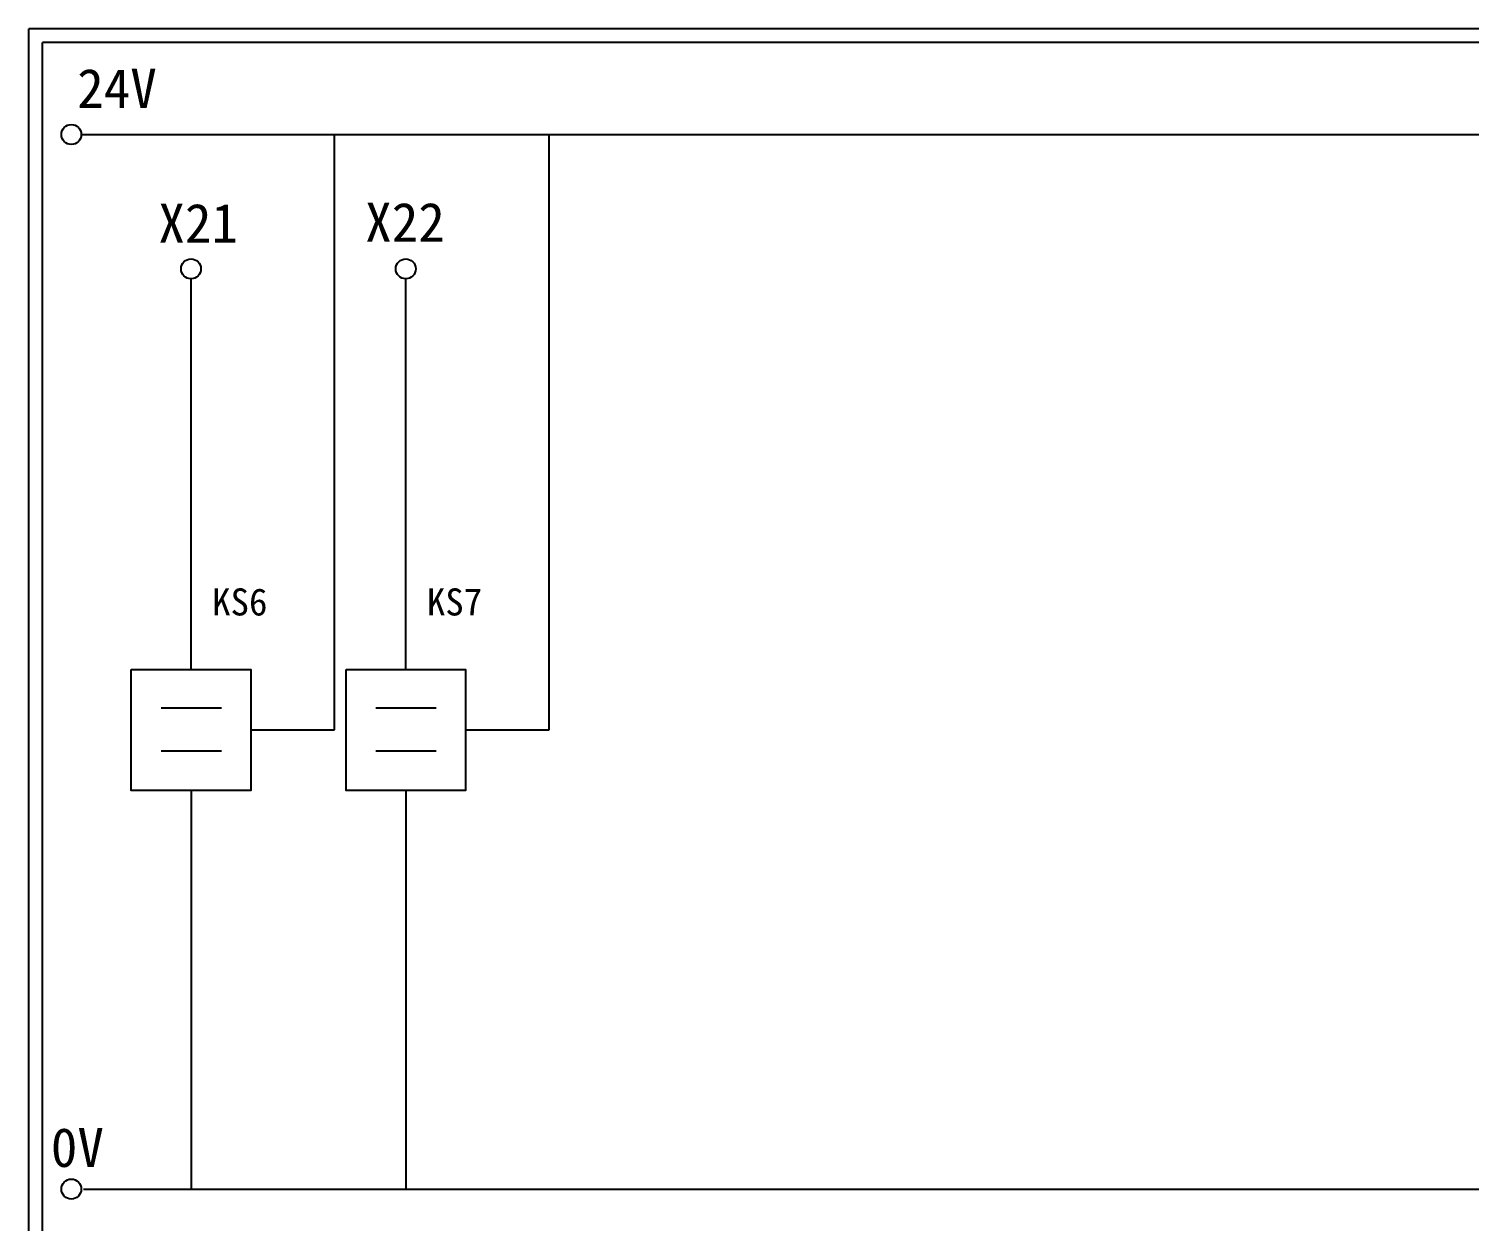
# Model space of a CAD drawing. Extents: x 627 to 914, y 3 to 207.
# Drawn here: x 627.2 to 760.1, y 97 to 207 of the extents above; entities that cross this region are included whole.
import ezdxf

# ---------------------------------------------------------------- set-up
doc = ezdxf.new("R2010")
doc.units = 0
doc.layers.get('0').update_dxf_attribs({"linetype": 'CONTINUOUS'})
doc.layers.add('圖框層', color=7, linetype='CONTINUOUS')
doc.layers.add('標尺寸層', color=3, linetype='CONTINUOUS')
doc.styles.add('STSL', font='KAIU.TTF')

msp = doc.modelspace()

# ---------------------------------------------------------------- linework, layer by layer
for p, q in [((655.39, 142.31), (655.39, 197.22)), ((675.2, 142.31), (675.2, 197.22)), ((642.16, 147.89), (642.16, 183.91)), ((661.97, 147.89), (661.97, 183.91)), ((647.67, 142.31), (655.39, 142.31)), ((667.48, 142.31), (675.2, 142.31)), ((642.16, 136.73), (642.16, 99.96)), ((661.97, 136.73), (661.97, 99.96))]:
    msp.add_line(p, q)
for points in [[(636.65, 147.89), (647.67, 147.89), (647.67, 136.73), (636.65, 136.73)], [(656.46, 147.89), (667.48, 147.89), (667.48, 136.73), (656.46, 136.73)]]:
    msp.add_lwpolyline(points, close=True)
at = {"layer": '圖框層', "color": 7}
for p, q in [((914.2, 206.97), (627.2, 206.97)), ((627.2, 3), (627.2, 206.97)), ((912.95, 205.72), (628.45, 205.72)), ((628.45, 4.25), (628.45, 205.72))]:
    msp.add_line(p, q, dxfattribs=at)
at = {"layer": '標尺寸層', "color": 7}
for p, q in [((632.04, 197.22), (909.63, 197.22)), ((639.4, 144.34), (644.97, 144.34)), ((659.21, 144.34), (664.78, 144.34)), ((639.4, 140.37), (644.97, 140.37)), ((659.21, 140.37), (664.78, 140.37)), ((632.25, 99.96), (910.12, 99.96))]:
    msp.add_line(p, q, dxfattribs=at)
for centre in [(631.12, 197.22), (642.16, 184.83), (661.97, 184.83), (631.12, 99.96)]:
    msp.add_circle(centre, 0.92, dxfattribs=at)

# ---------------------------------------------------------------- texts
at = {"layer": '圖框層', "color": 4, "style": 'STSL'}
for s, height, p in [('24V', 3.6, (631.66, 199.68)), ('X21', 3.6, (639.15, 187.24)), ('X22', 3.6, (658.23, 187.33)), ('KS6', 2.5, (644.11, 152.86)), ('KS7', 2.5, (663.92, 152.86)), ('0V', 3.6, (629.23, 102))]:
    msp.add_text(s, height=height, dxfattribs=at).set_placement(p)

doc.saveas('drawing.dxf')
